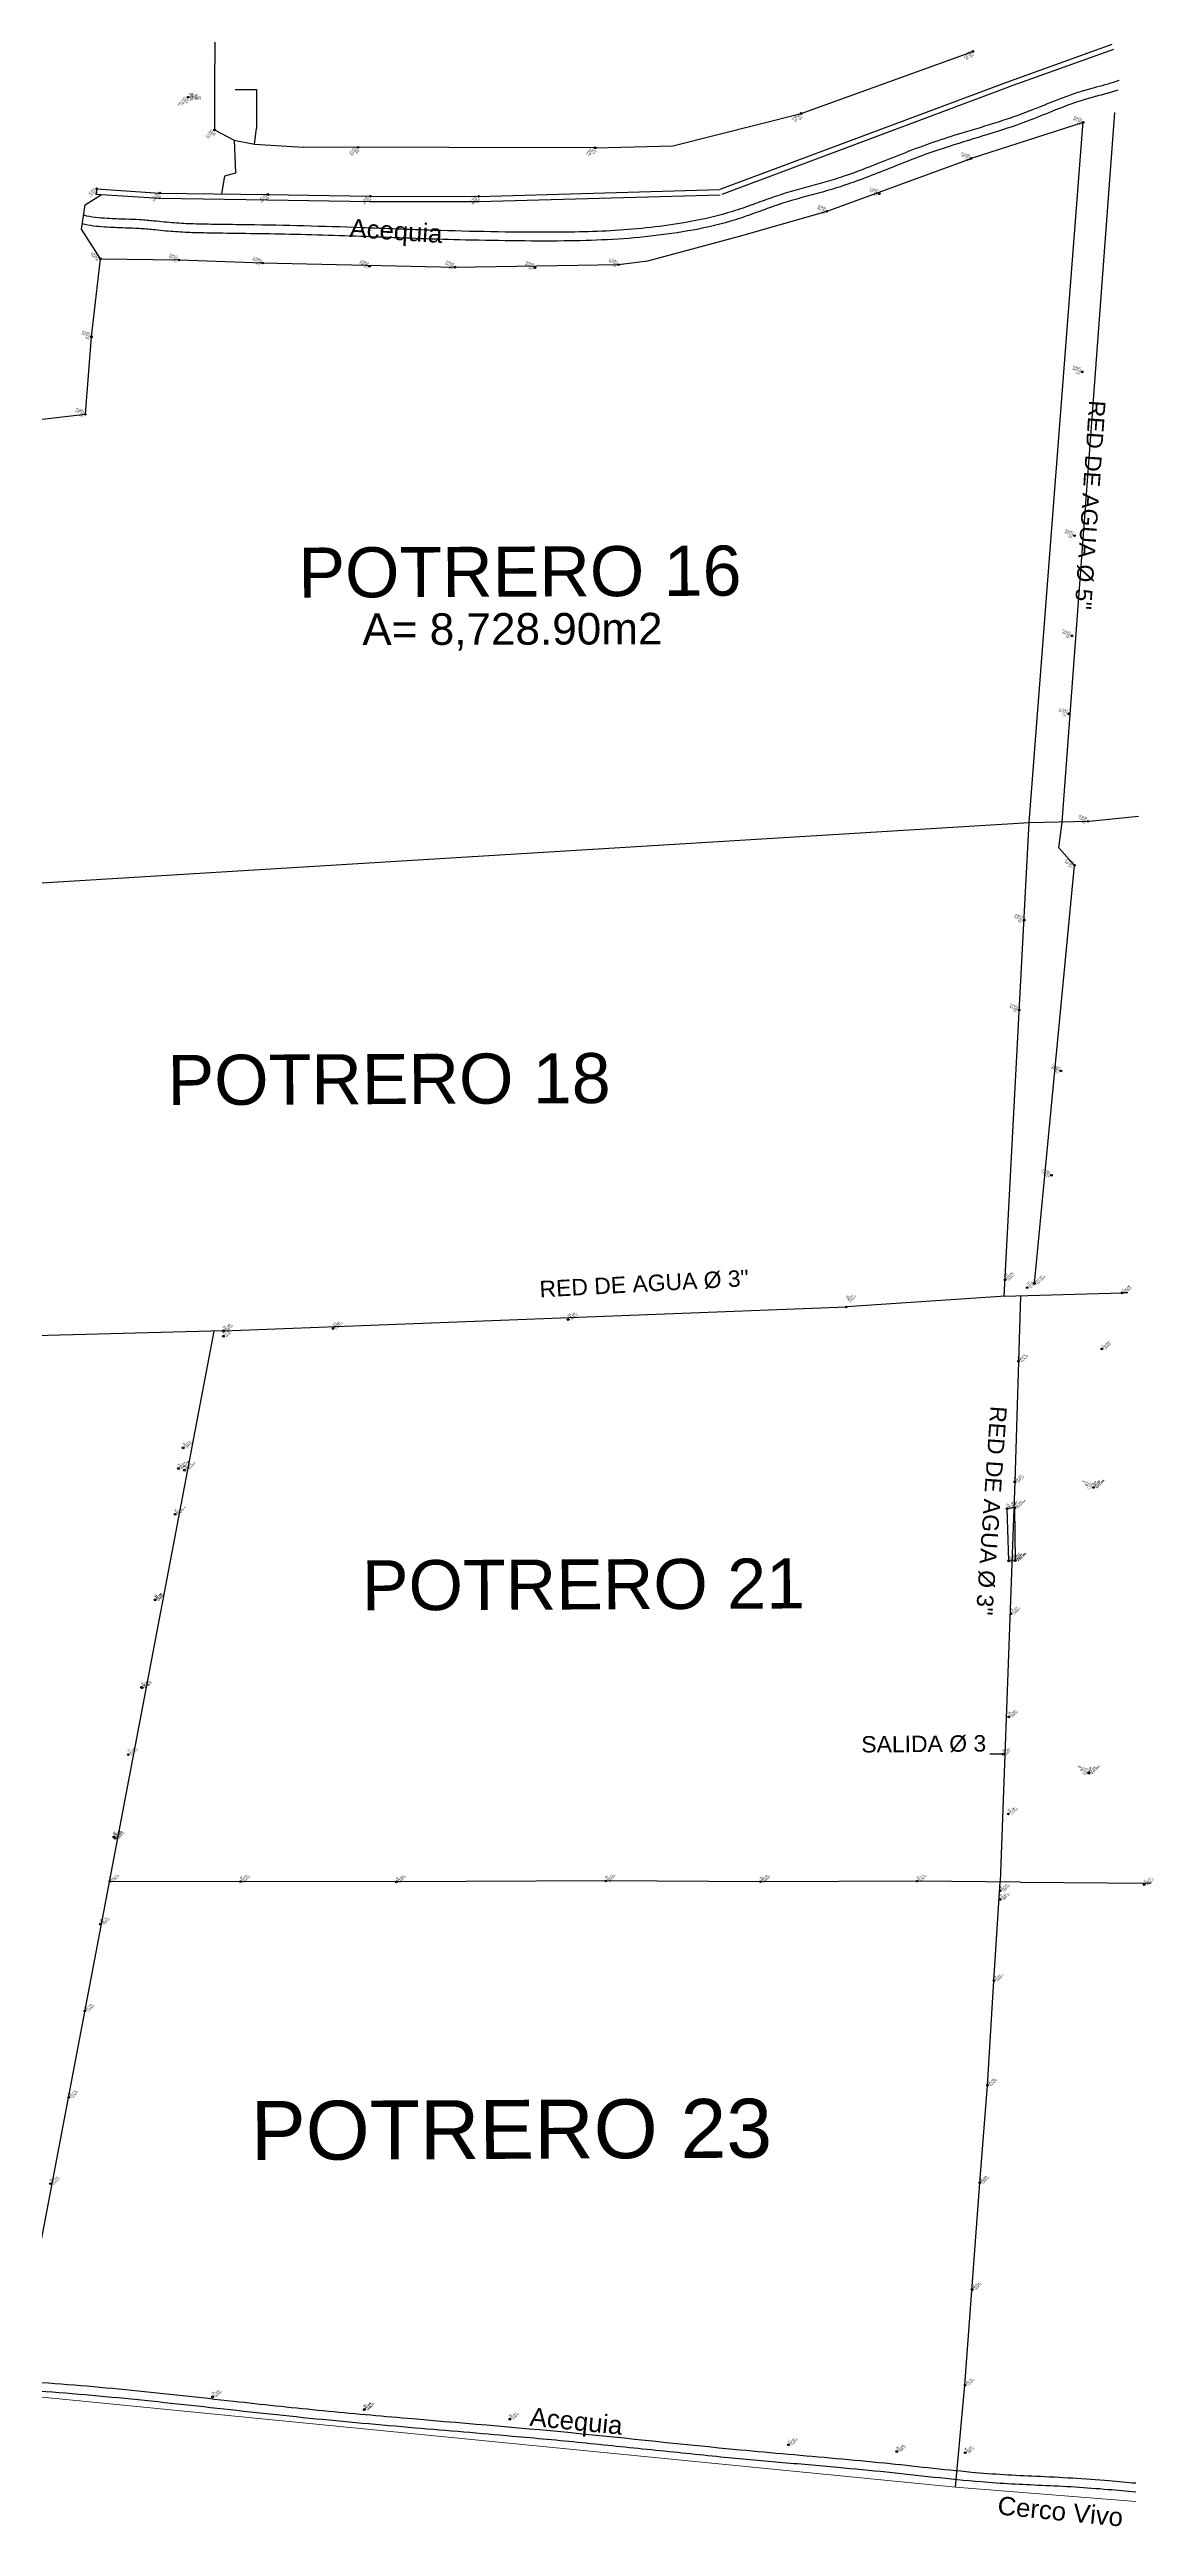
# Model space of a CAD drawing. Header units: metres. Extents: x -4524 to 2222, y -1534 to 2985.
# Drawn here: x -278.1 to -152, y 36.7 to 319.5 of the extents above; entities that cross this region are included whole.
import ezdxf
from ezdxf.enums import TextEntityAlignment as Align

# ---------------------------------------------------------------- set-up
doc = ezdxf.new("R2010")
doc.units = ezdxf.units.M
doc.header["$LTSCALE"] = 25.4
doc.header["$MEASUREMENT"] = 0
doc.layers.add('51', color=7, linetype='Continuous')
doc.layers.add('CANAL', color=140, linetype='Continuous')
doc.styles.add('ARIAL', font='')
doc.styles.add('CUADROS', font='')
doc.styles.get('ARIAL').set_extended_font_data('Arial')
doc.styles.get('CUADROS').set_extended_font_data('Arial')

msp = doc.modelspace()

# ---------------------------------------------------------------- linework, layer by layer
at = {"color": 7, "lineweight": 30}
for p, q in [((-259.03, 415.77), (-259.21, 310.29)), ((-192.23, 312.17), (-172.64, 319.25)), ((-256.85, 314.93), (-254.41, 314.93)), ((-254.41, 314.93), (-254.42, 310.45)), ((-206.89, 308.48), (-192.23, 312.17)), ((-160.04, 311.15), (-172.85, 307.04)), ((-166.21, 231.23), (-160.04, 311.25)), ((-259.21, 310.29), (-256.98, 309.13)), ((-256.98, 309.13), (-254.65, 308.68)), ((-256.98, 309.13), (-256.83, 305.36)), ((-254.65, 308.68), (-254.41, 310.45)), ((-254.65, 308.68), (-249.09, 308.32)), ((-215.75, 308.25), (-249.09, 308.32)), ((-215.75, 308.25), (-206.89, 308.48)), ((-189.29, 301.01), (-172.85, 307.04)), ((-273.99, 301.73), (-272.1, 302.93)), ((-258.08, 305.03), (-258.42, 303)), ((-256.83, 305.36), (-258.08, 305.03)), ((-274.42, 298.96), (-273.99, 301.73)), ((-199.29, 298.18), (-189.29, 301.01)), ((-272.23, 295.6), (-274.42, 298.96)), ((-209.75, 295.36), (-199.29, 298.18)), ((-273.27, 286.68), (-272.23, 295.6)), ((-272.23, 295.6), (-263.27, 295.45)), ((-263.27, 295.45), (-253.74, 295.11)), ((-253.74, 295.11), (-231.76, 294.63)), ((-231.76, 294.63), (-213.09, 294.92)), ((-213.09, 294.92), (-209.75, 295.36)), ((-273.96, 277.84), (-273.27, 286.68)), ((-279.55, 277.22), (-273.96, 277.84)), ((-302.18, 222.92), (-166.21, 231.23)), ((-169.05, 177.16), (-166.21, 231.23)), ((-166.21, 231.23), (-159.48, 231.37)), ((-162.83, 228.33), (-162.45, 231.29)), ((-165.61, 178.61), (-161.02, 226.34)), ((-161.02, 226.34), (-162.83, 228.33)), ((-258.19, 173.2), (-187.08, 175.93)), ((-168.9, 177.18), (-187.08, 175.93)), ((-258.19, 173.2), (-318.85, 171.57)), ((-282.01, 53.41), (-259.24, 173.17)), ((-238.45, 110.3), (-271.18, 110.36)), ((-214.54, 110.4), (-238.45, 110.3)), ((-196.88, 110.32), (-214.54, 110.4)), ((-179.02, 110.39), (-196.88, 110.32))]:
    msp.add_line(p, q, dxfattribs=at)
at = {"color": 30, "true_color": 0xf26722}
for p, q in [((-156.79, 320.04), (-168.8, 315.73)), ((-156.59, 319.47), (-168.6, 315.17)), ((-168.8, 315.73), (-201.51, 303.49)), ((-168.59, 315.17), (-201.3, 302.92)), ((-272.67, 303.57), (-272.71, 302.97)), ((-272.71, 302.97), (-265.49, 302.49)), ((-272.67, 303.57), (-265.45, 303.09)), ((-265.45, 303.09), (-253.13, 302.93)), ((-253.13, 302.93), (-241.43, 302.73)), ((-241.43, 302.73), (-229.06, 302.71)), ((-229.06, 302.71), (-201.51, 303.49)), ((-229.05, 302.11), (-201.49, 302.89)), ((-265.45, 302.49), (-253.14, 302.33)), ((-253.14, 302.33), (-241.44, 302.13)), ((-241.43, 302.13), (-229.07, 302.11))]:
    msp.add_line(p, q, dxfattribs=at)
at = {"linetype": 'Continuous'}
for p, q in [((-172.64, 319.25), (-172.64, 319.25)), ((-172.64, 319.25), (-172.64, 319.25)), ((-262.23, 314.03), (-262.23, 314.03)), ((-262.23, 314.03), (-262.23, 314.03)), ((-262.23, 314.03), (-262.23, 314.03)), ((-262.23, 314.03), (-262.23, 314.03)), ((-262.23, 314.03), (-262.23, 314.03)), ((-262.23, 314.03), (-262.23, 314.03)), ((-192.23, 312.17), (-192.23, 312.17)), ((-192.23, 312.17), (-192.23, 312.17)), ((-160.04, 311.15), (-160.04, 311.15)), ((-160.04, 311.15), (-160.04, 311.15)), ((-259.21, 310.29), (-259.21, 310.29)), ((-259.21, 310.29), (-259.21, 310.29)), ((-242.82, 308.31), (-242.82, 308.31)), ((-242.82, 308.31), (-242.82, 308.31)), ((-215.75, 308.25), (-215.75, 308.25)), ((-215.75, 308.25), (-215.75, 308.25)), ((-172.85, 307.04), (-172.85, 307.04)), ((-172.85, 307.04), (-172.85, 307.04)), ((-272.67, 303.57), (-272.67, 303.57)), ((-272.67, 303.57), (-272.67, 303.57)), ((-265.45, 303.09), (-265.45, 303.09)), ((-265.45, 303.09), (-265.45, 303.09)), ((-253.13, 302.93), (-253.13, 302.93)), ((-253.13, 302.93), (-253.13, 302.93)), ((-241.43, 302.73), (-241.43, 302.73)), ((-241.43, 302.73), (-241.43, 302.73)), ((-229.06, 302.71), (-229.06, 302.71)), ((-229.06, 302.71), (-229.06, 302.71)), ((-183.33, 303.01), (-183.33, 303.01)), ((-183.33, 303.01), (-183.33, 303.01)), ((-189.29, 301.01), (-189.29, 301.01)), ((-189.29, 301.01), (-189.29, 301.01)), ((-272.23, 295.6), (-272.23, 295.6)), ((-272.23, 295.6), (-272.23, 295.6)), ((-263.27, 295.45), (-263.27, 295.45)), ((-263.27, 295.45), (-263.27, 295.45)), ((-253.74, 295.11), (-253.74, 295.11)), ((-253.74, 295.11), (-253.74, 295.11)), ((-241.51, 294.73), (-241.51, 294.73)), ((-241.51, 294.73), (-241.51, 294.73)), ((-231.76, 294.63), (-231.76, 294.63)), ((-231.76, 294.63), (-231.76, 294.63)), ((-222.64, 294.56), (-222.64, 294.56)), ((-222.64, 294.56), (-222.64, 294.56)), ((-213.09, 294.92), (-213.09, 294.92)), ((-213.09, 294.92), (-213.09, 294.92)), ((-273.27, 286.68), (-273.27, 286.68)), ((-273.27, 286.68), (-273.27, 286.68)), ((-160.17, 282.68), (-160.17, 282.68)), ((-160.17, 282.68), (-160.17, 282.68)), ((-273.96, 277.84), (-273.96, 277.84)), ((-273.96, 277.84), (-273.96, 277.84)), ((-161.04, 263.98), (-161.04, 263.98)), ((-161.04, 263.98), (-161.04, 263.98)), ((-161.32, 252.54), (-161.32, 252.54)), ((-161.32, 252.54), (-161.32, 252.54)), ((-161.7, 243.64), (-161.7, 243.64)), ((-161.7, 243.64), (-161.7, 243.64)), ((-159.48, 231.37), (-159.48, 231.37)), ((-159.48, 231.37), (-159.48, 231.37)), ((-161.02, 226.34), (-161.02, 226.34)), ((-161.02, 226.34), (-161.02, 226.34)), ((-166.79, 220.09), (-166.79, 220.09)), ((-166.79, 220.09), (-166.79, 220.09)), ((-167.35, 209.84), (-167.35, 209.84)), ((-167.35, 209.84), (-167.35, 209.84)), ((-162.59, 202.88), (-162.59, 202.88)), ((-162.59, 202.88), (-162.59, 202.88)), ((-163.66, 190.97), (-163.66, 190.97)), ((-163.66, 190.97), (-163.66, 190.97)), ((-168.95, 179.04), (-168.95, 179.04)), ((-168.95, 179.04), (-168.95, 179.04)), ((-165.61, 178.61), (-165.61, 178.61)), ((-165.61, 178.61), (-165.61, 178.61)), ((-187.08, 175.93), (-187.08, 175.93)), ((-187.08, 175.93), (-187.08, 175.93)), ((-166.43, 178.13), (-166.43, 178.13)), ((-166.43, 178.13), (-166.43, 178.13)), ((-155.59, 177.54), (-155.59, 177.54)), ((-155.59, 177.54), (-155.59, 177.54)), ((-258.2, 172.59), (-258.2, 172.59)), ((-258.2, 172.59), (-258.2, 172.59)), ((-258.19, 173.2), (-258.19, 173.2)), ((-258.19, 173.2), (-258.19, 173.2)), ((-245.69, 173.47), (-245.69, 173.47)), ((-245.69, 173.47), (-245.69, 173.47)), ((-245.69, 173.47), (-245.69, 173.47)), ((-245.69, 173.47), (-245.69, 173.47)), ((-218.84, 174.49), (-218.84, 174.49)), ((-218.84, 174.49), (-218.84, 174.49)), ((-167.42, 169.73), (-167.42, 169.73)), ((-167.42, 169.73), (-167.42, 169.73)), ((-157.92, 171.14), (-157.92, 171.14)), ((-157.92, 171.14), (-157.92, 171.14)), ((-262.79, 159.85), (-262.79, 159.85)), ((-262.79, 159.85), (-262.79, 159.85)), ((-263.33, 157.49), (-263.33, 157.49)), ((-263.33, 157.49), (-263.33, 157.49)), ((-262.64, 157.3), (-262.64, 157.3)), ((-262.64, 157.3), (-262.64, 157.3)), ((-167.86, 155.96), (-167.86, 155.96)), ((-167.86, 155.96), (-167.86, 155.96)), ((-168.72, 152.91), (-168.72, 152.91)), ((-168.72, 152.91), (-168.72, 152.91)), ((-167.86, 153.01), (-167.86, 153.01)), ((-167.86, 153.01), (-167.86, 153.01)), ((-158.87, 155.33), (-158.87, 155.33)), ((-158.87, 155.33), (-158.87, 155.33)), ((-158.86, 155.34), (-158.86, 155.34)), ((-158.86, 155.34), (-158.86, 155.34)), ((-158.86, 155.34), (-158.86, 155.34)), ((-158.86, 155.34), (-158.86, 155.34)), ((-263.71, 152.27), (-263.71, 152.27)), ((-263.71, 152.27), (-263.71, 152.27)), ((-168.53, 146.95), (-168.53, 146.95)), ((-168.53, 146.95), (-168.53, 146.95)), ((-167.79, 147), (-167.79, 147)), ((-167.79, 147), (-167.79, 147)), ((-167.79, 146.97), (-167.79, 146.97)), ((-167.79, 146.97), (-167.79, 146.97)), ((-266.01, 142.48), (-266.01, 142.48)), ((-266.01, 142.48), (-266.01, 142.48)), ((-265.99, 142.5), (-265.99, 142.5)), ((-265.99, 142.5), (-265.99, 142.5)), ((-168.29, 140.91), (-168.29, 140.91)), ((-168.29, 140.91), (-168.29, 140.91)), ((-267.56, 132.5), (-267.56, 132.5)), ((-267.56, 132.5), (-267.56, 132.5)), ((-267.46, 132.46), (-267.46, 132.46)), ((-267.46, 132.46), (-267.46, 132.46)), ((-168.53, 129.14), (-168.53, 129.14)), ((-168.53, 129.14), (-168.53, 129.14)), ((-269.05, 124.83), (-269.05, 124.83)), ((-269.05, 124.83), (-269.05, 124.83)), ((-169.17, 124.88), (-169.17, 124.88)), ((-169.17, 124.88), (-169.17, 124.88)), ((-159.41, 122.71), (-159.41, 122.71)), ((-159.41, 122.71), (-159.41, 122.71)), ((-159.41, 122.7), (-159.41, 122.7)), ((-159.41, 122.7), (-159.41, 122.7)), ((-159.4, 122.79), (-159.4, 122.79)), ((-159.4, 122.79), (-159.4, 122.79)), ((-168.59, 118.06), (-168.59, 118.06)), ((-168.59, 118.06), (-168.59, 118.06)), ((-270.71, 115.43), (-270.71, 115.43)), ((-270.71, 115.43), (-270.71, 115.43)), ((-270.57, 115.28), (-270.57, 115.28)), ((-270.57, 115.28), (-270.57, 115.28)), ((-271.18, 110.36), (-271.18, 110.36)), ((-271.18, 110.36), (-271.18, 110.36)), ((-256.25, 110.33), (-256.25, 110.33)), ((-256.25, 110.33), (-256.25, 110.33)), ((-238.45, 110.3), (-238.45, 110.3)), ((-238.45, 110.3), (-238.45, 110.3)), ((-214.54, 110.4), (-214.54, 110.4)), ((-214.54, 110.4), (-214.54, 110.4)), ((-196.88, 110.32), (-196.88, 110.32)), ((-196.88, 110.32), (-196.88, 110.32)), ((-196.88, 110.32), (-196.88, 110.32)), ((-196.88, 110.32), (-196.88, 110.32)), ((-179.02, 110.39), (-179.02, 110.39)), ((-179.02, 110.39), (-179.02, 110.39)), ((-169.53, 108.3), (-169.53, 108.3)), ((-169.53, 108.3), (-169.53, 108.3)), ((-169.5, 109.29), (-169.5, 109.29)), ((-169.5, 109.29), (-169.5, 109.29)), ((-153.08, 110), (-153.08, 110)), ((-153.08, 110), (-153.08, 110)), ((-272.23, 105.47), (-272.23, 105.47)), ((-272.23, 105.47), (-272.23, 105.47)), ((-170.23, 99.02), (-170.23, 99.02)), ((-170.23, 99.02), (-170.23, 99.02)), ((-274.01, 95.56), (-274.01, 95.56)), ((-274.01, 95.56), (-274.01, 95.56)), ((-275.85, 85.7), (-275.85, 85.7)), ((-275.85, 85.7), (-275.85, 85.7)), ((-170.96, 87.07), (-170.96, 87.07)), ((-170.96, 87.07), (-170.96, 87.07)), ((-277.94, 75.85), (-277.94, 75.85)), ((-277.94, 75.85), (-277.94, 75.85)), ((-171.84, 75.95), (-171.84, 75.95)), ((-171.84, 75.95), (-171.84, 75.95)), ((-171.84, 75.95), (-171.84, 75.95)), ((-171.84, 75.95), (-171.84, 75.95)), ((-172.73, 63.77), (-172.73, 63.77)), ((-172.73, 63.77), (-172.73, 63.77)), ((-259.44, 51.51), (-259.44, 51.51)), ((-259.44, 51.51), (-259.44, 51.51)), ((-173.54, 52.84), (-173.54, 52.84)), ((-173.54, 52.84), (-173.54, 52.84)), ((-242.12, 50.05), (-242.12, 50.05)), ((-242.12, 50.05), (-242.12, 50.05)), ((-242.1, 50.08), (-242.1, 50.08)), ((-242.1, 50.08), (-242.1, 50.08)), ((-225.51, 48.96), (-225.51, 48.96)), ((-225.51, 48.96), (-225.51, 48.96)), ((-193.69, 46.04), (-193.69, 46.04)), ((-193.69, 46.04), (-193.69, 46.04)), ((-181.32, 45.27), (-181.32, 45.27)), ((-181.32, 45.27), (-181.32, 45.27)), ((-173.52, 45.13), (-173.52, 45.13)), ((-173.52, 45.13), (-173.52, 45.13))]:
    msp.add_line(p, q, dxfattribs=at)
at = {"color": 3}
for p, q in [((-159.38, 231.38), (-153.74, 231.95)), ((-169.05, 177.15), (-155.59, 177.54)), ((-167.22, 177.2), (-167.86, 155.96)), ((-167.86, 155.96), (-169.51, 110.3)), ((-167.2, 110.27), (-179.02, 110.39)), ((-170.23, 99.02), (-169.51, 110.3)), ((-170.96, 87.07), (-170.23, 99.02)), ((-171.84, 75.95), (-170.96, 87.07)), ((-173.54, 52.84), (-171.84, 75.95)), ((-174.63, 41.2), (-173.54, 52.84))]:
    msp.add_line(p, q, dxfattribs=at)
at = {"color": 4}
for p, q in [((-167.86, 153.01), (-168.72, 152.91)), ((-167.86, 153.01), (-168.72, 152.91)), ((-168.53, 146.95), (-168.72, 152.91)), ((-168.53, 146.95), (-168.72, 152.91)), ((-167.79, 146.97), (-167.86, 153.01)), ((-167.79, 146.97), (-167.86, 153.01)), ((-168.53, 146.95), (-167.79, 146.97)), ((-168.53, 146.95), (-167.79, 146.97)), ((-169.17, 124.88), (-170.69, 124.89))]:
    msp.add_line(p, q, dxfattribs=at)
at = {"color": 5, "lineweight": 20}
for q in [(-309.69, 54.52), (-154.05, 39.58)]:
    msp.add_line((-174.63, 41.2), q, dxfattribs=at)
at = {"linetype": 'Continuous'}
for centre in [(-172.64, 319.25), (-262.23, 314.03), (-262.23, 314.03), (-262.23, 314.03), (-192.23, 312.17), (-160.04, 311.15), (-259.21, 310.29), (-242.82, 308.31), (-215.75, 308.25), (-172.85, 307.04), (-272.67, 303.57), (-265.45, 303.09), (-253.13, 302.93), (-241.43, 302.73), (-229.06, 302.71), (-183.33, 303.01), (-189.29, 301.01), (-272.23, 295.6), (-263.27, 295.45), (-253.74, 295.11), (-241.51, 294.73), (-231.76, 294.63), (-222.64, 294.56), (-213.09, 294.92), (-273.27, 286.68), (-160.17, 282.68), (-273.96, 277.84), (-161.04, 263.98), (-161.32, 252.54), (-161.7, 243.64), (-159.48, 231.37), (-161.02, 226.34), (-166.79, 220.09), (-167.35, 209.84), (-162.59, 202.88), (-163.66, 190.97), (-168.95, 179.04), (-166.43, 178.13), (-165.61, 178.61), (-187.08, 175.93), (-155.59, 177.54), (-258.2, 172.59), (-258.19, 173.2), (-245.69, 173.47), (-245.69, 173.47), (-218.84, 174.49), (-167.42, 169.73), (-157.92, 171.14), (-262.79, 159.85), (-263.33, 157.49), (-262.64, 157.3), (-167.86, 155.96), (-168.72, 152.91), (-167.86, 153.01), (-158.87, 155.33), (-158.86, 155.34), (-158.86, 155.34), (-263.71, 152.27), (-168.53, 146.95), (-167.79, 147), (-167.79, 146.97), (-266.01, 142.48), (-265.99, 142.5), (-168.29, 140.91), (-267.56, 132.5), (-267.46, 132.46), (-168.53, 129.14), (-269.05, 124.83), (-169.17, 124.88), (-159.41, 122.71), (-159.41, 122.7), (-159.4, 122.79), (-168.59, 118.06), (-270.71, 115.43), (-270.57, 115.28), (-271.18, 110.36), (-256.25, 110.33), (-238.45, 110.3), (-214.54, 110.4), (-196.88, 110.32), (-196.88, 110.32), (-179.02, 110.39), (-169.53, 108.3), (-169.5, 109.29), (-153.08, 110), (-272.23, 105.47), (-170.23, 99.02), (-274.01, 95.56), (-275.85, 85.7), (-170.96, 87.07), (-277.94, 75.85), (-171.84, 75.95), (-171.84, 75.95), (-172.73, 63.77), (-259.44, 51.51), (-173.54, 52.84), (-242.12, 50.05), (-242.1, 50.08), (-225.51, 48.96), (-193.69, 46.04), (-181.32, 45.27), (-173.52, 45.13)]:
    msp.add_circle(centre, 0.1, dxfattribs=at)
at = {"layer": '51', "color": 7}
msp.add_line((-162.45, 231.29), (-156.42, 312.29), dxfattribs=at)
at = {"layer": 'CANAL', "color": 251, "ltscale": 0.4}
for p, q in [((-154.93, 177.56), (-155.59, 177.54)), ((-167.2, 110.27), (-152.29, 110.15))]:
    msp.add_line(p, q, dxfattribs=at)
at = {"layer": 'CANAL', "color": 140, "ltscale": 0.4}
for points, knots in [([(-156.08, 314.84), (-156.25, 314.78), (-156.42, 314.73), (-157.22, 314.49), (-157.85, 314.32), (-159.05, 314), (-159.61, 313.84), (-161.32, 313.31), (-162.47, 312.86), (-164.57, 312.02), (-165.53, 311.62), (-169.43, 310.16), (-172.43, 309.36), (-176.28, 308.12), (-177.2, 307.81), (-179.02, 307.14), (-179.93, 306.79), (-182.65, 305.71), (-184.47, 304.97), (-187.09, 304.04), (-187.86, 303.78), (-190.21, 303.07), (-191.8, 302.69), (-194.01, 302.04), (-194.69, 301.82), (-196.03, 301.34), (-196.7, 301.1), (-198.15, 300.57), (-198.93, 300.29), (-201.31, 299.55), (-202.93, 299.17), (-206.18, 298.57), (-207.81, 298.34), (-211.09, 297.97), (-212.73, 297.84), (-216.02, 297.68), (-217.66, 297.64), (-221.3, 297.6), (-223.29, 297.61), (-227.28, 297.66), (-229.27, 297.7), (-234.59, 297.83), (-237.92, 297.97), (-244.58, 298.21), (-247.91, 298.32), (-252.7, 298.42), (-254.16, 298.44), (-256.78, 298.48), (-257.94, 298.49), (-259.98, 298.52), (-260.85, 298.54), (-262.46, 298.59), (-263.2, 298.63), (-264.7, 298.74), (-265.47, 298.83), (-266.76, 298.96), (-267.28, 299), (-268.33, 299.07), (-268.85, 299.08), (-270.18, 299.13), (-270.97, 299.15), (-272.62, 299.26), (-273.48, 299.35), (-274.33, 299.58)], [311.106471, 311.106471, 311.106471, 311.106471, 311.624461, 311.624461, 313.569926, 313.569926, 315.335417, 315.335417, 319.058699, 319.058699, 322.152672, 322.152672, 331.426061, 331.426061, 334.354386, 334.354386, 337.282711, 337.282711, 343.139361, 343.139361, 345.56995, 345.56995, 350.431129, 350.431129, 352.586775, 352.586775, 354.742421, 354.742421, 357.197545, 357.197545, 362.107791, 362.107791, 367.018038, 367.018038, 371.928285, 371.928285, 376.838532, 376.838532, 382.805859, 382.805859, 388.773186, 388.773186, 398.767107, 398.767107, 408.761028, 408.761028, 413.159814, 413.159814, 416.635835, 416.635835, 419.255146, 419.255146, 421.433772, 421.433772, 423.730003, 423.730003, 425.331933, 425.331933, 426.933862, 426.933862, 429.310098, 429.310098, 431.787292, 431.787292, 431.787292, 431.787292]), ([(-155.94, 315.94), (-156.16, 315.87), (-156.38, 315.79), (-157.45, 315.46), (-158.33, 315.23), (-159.78, 314.83), (-160.34, 314.67), (-161.45, 314.3), (-162, 314.1), (-163.62, 313.49), (-164.69, 313.04), (-166.42, 312.36), (-167.08, 312.11), (-168.42, 311.63), (-169.09, 311.41), (-171.13, 310.75), (-172.51, 310.35), (-174.97, 309.6), (-176.06, 309.26), (-179.29, 308.14), (-181.39, 307.28), (-184.69, 305.98), (-185.89, 305.51), (-187.82, 304.85), (-188.54, 304.62), (-189.99, 304.19), (-190.72, 303.99), (-192.19, 303.6), (-192.92, 303.4), (-194.34, 302.98), (-195.02, 302.76), (-196.37, 302.29), (-197.04, 302.04), (-198.49, 301.51), (-199.27, 301.24), (-201.62, 300.5), (-203.23, 300.13), (-206.2, 299.59), (-207.55, 299.39), (-210.26, 299.06), (-211.62, 298.94), (-215.69, 298.66), (-218.41, 298.61), (-223.31, 298.61), (-225.49, 298.63), (-229.84, 298.71), (-232.02, 298.76), (-236.96, 298.92), (-239.72, 299.04), (-244.66, 299.21), (-246.83, 299.28), (-251.14, 299.39), (-253.29, 299.43), (-256.58, 299.48), (-257.73, 299.49), (-259.8, 299.52), (-260.72, 299.53), (-262.36, 299.59), (-263.09, 299.62), (-264.58, 299.74), (-265.35, 299.82), (-266.66, 299.95), (-267.2, 300), (-268.28, 300.07), (-268.82, 300.08), (-270.06, 300.12), (-270.76, 300.14), (-272.37, 300.24), (-273.28, 300.32), (-274.12, 300.55), (-274.14, 300.56), (-274.16, 300.57), (-274.17, 300.57)], [310.61257, 310.61257, 310.61257, 310.61257, 311.327418, 311.327418, 314.062601, 314.062601, 315.785842, 315.785842, 317.509082, 317.509082, 320.955564, 320.955564, 323.10951, 323.10951, 325.263457, 325.263457, 329.57135, 329.57135, 332.959692, 332.959692, 339.736378, 339.736378, 343.62521, 343.62521, 345.916565, 345.916565, 348.20792, 348.20792, 350.464668, 350.464668, 352.592916, 352.592916, 354.721164, 354.721164, 357.225626, 357.225626, 362.234552, 362.234552, 366.356415, 366.356415, 370.478278, 370.478278, 378.66225, 378.66225, 385.200365, 385.200365, 391.73848, 391.73848, 400.046643, 400.046643, 406.543978, 406.543978, 412.984571, 412.984571, 416.427187, 416.427187, 419.18912, 419.18912, 421.39885, 421.39885, 423.731828, 423.731828, 425.329347, 425.329347, 426.926866, 426.926866, 429.05066, 429.05066, 431.841834, 431.841834, 431.841834, 431.903975, 431.903975, 431.903975, 431.903975]), ([(-541.14, 305.13), (-541.12, 303.97), (-541.1, 302.82), (-541.12, 300.52), (-541.17, 299.35), (-541.21, 297.37), (-541.22, 296.56), (-541.17, 295.24), (-541.13, 294.73), (-541.03, 293.72), (-540.96, 293.21), (-540.82, 292.06), (-540.74, 291.42), (-540.53, 288.99), (-540.59, 287.18), (-540.93, 283.56), (-541.23, 281.74), (-541.8, 278.57), (-542.07, 277.22), (-542.58, 274.53), (-542.83, 273.18), (-543.39, 270.01), (-543.7, 268.17), (-544.25, 264.29), (-544.5, 262.24), (-544.86, 258.62), (-544.99, 257.04), (-545.23, 253.88), (-545.33, 252.31), (-545.58, 249.2), (-545.72, 247.66), (-546.07, 244.59), (-546.27, 243.07), (-546.7, 240.03), (-546.92, 238.51), (-547.2, 236.39), (-547.27, 235.8), (-547.38, 234.79), (-547.42, 234.38), (-547.49, 233.64), (-547.52, 233.32), (-547.57, 232.66), (-547.58, 232.33), (-547.55, 231.64), (-547.51, 231.29), (-547.33, 230.68), (-547.23, 230.42), (-546.97, 229.95), (-546.82, 229.72), (-546.49, 229.3), (-546.31, 229.11), (-545.76, 228.57), (-545.35, 228.27), (-544.04, 227.47), (-543.08, 227.09), (-541.17, 226.36), (-540.22, 226.01), (-539.03, 225.36), (-538.69, 225.13), (-538.14, 224.67), (-537.92, 224.45), (-537.52, 223.94), (-537.33, 223.65), (-536.77, 222.72), (-536.41, 222.01), (-535.76, 221.01), (-535.52, 220.69), (-535, 220.12), (-534.71, 219.86), (-533.97, 219.25), (-533.5, 218.92), (-532.03, 217.93), (-531.05, 217.27), (-529.75, 216.19), (-529.35, 215.81), (-528.63, 215.01), (-528.29, 214.57), (-527.63, 213.66), (-527.31, 213.18), (-526.69, 212.26), (-526.39, 211.82), (-525.75, 210.96), (-525.42, 210.54), (-524.39, 209.31), (-523.67, 208.54), (-522.16, 207.05), (-521.38, 206.33), (-518.97, 204.25), (-517.3, 202.93), (-514.63, 200.77), (-513.61, 199.92), (-511.63, 198.19), (-510.65, 197.3), (-507.76, 194.61), (-505.89, 192.75), (-502.58, 189.45), (-501.13, 188), (-498.26, 185.18), (-496.82, 183.81), (-493.92, 181.11), (-492.46, 179.78), (-488.04, 175.79), (-485.07, 173.17), (-480.58, 169.09), (-479.02, 167.65), (-475.92, 164.76), (-474.38, 163.3), (-469.74, 158.95), (-466.62, 156.05), (-461.45, 151.51), (-459.45, 149.83), (-455.54, 146.41), (-453.65, 144.66), (-451.26, 142.09), (-450.64, 141.38), (-448.93, 139.28), (-447.89, 137.83), (-446.26, 135.64), (-445.7, 134.89), (-444.52, 133.44), (-443.91, 132.74), (-442.03, 130.66), (-440.71, 129.34), (-437.96, 126.71), (-436.53, 125.41), (-433.66, 122.81), (-432.22, 121.52), (-429.14, 118.74), (-427.5, 117.24), (-424.74, 114.65), (-423.61, 113.57), (-421.38, 111.38), (-420.27, 110.27), (-417.7, 107.7), (-416.23, 106.24), (-411.77, 101.91), (-408.7, 99.12), (-402.53, 93.61), (-399.43, 90.87), (-395.06, 86.9), (-393.77, 85.71), (-391.21, 83.29), (-389.95, 82.06), (-387.83, 79.87), (-386.94, 78.93), (-385.3, 77.08), (-384.54, 76.18), (-383.04, 74.35), (-382.3, 73.42), (-380.48, 71.18), (-379.38, 69.87), (-377.71, 68.12), (-377.22, 67.63), (-376.19, 66.67), (-375.65, 66.21), (-374.51, 65.36), (-373.9, 64.97), (-372.61, 64.31), (-371.95, 64.05), (-369.89, 63.41), (-368.46, 63.18), (-366.36, 62.91), (-365.69, 62.82), (-364.35, 62.65), (-363.68, 62.57), (-361.69, 62.3), (-360.37, 62.11), (-357.16, 61.64), (-355.27, 61.36), (-351.47, 60.79), (-349.57, 60.5), (-344.67, 59.8), (-341.67, 59.38), (-332.03, 58.19), (-325.38, 57.58), (-316.22, 56.61), (-313.68, 56.34), (-308.19, 55.68), (-305.25, 55.28), (-299.36, 54.46), (-296.41, 54.04), (-291.5, 53.4), (-289.54, 53.15), (-286.06, 52.77), (-284.54, 52.62), (-281.51, 52.36), (-280, 52.25), (-276.47, 51.98), (-274.47, 51.81), (-270.45, 51.45), (-268.45, 51.25), (-264.43, 50.83), (-262.43, 50.61), (-256.41, 49.95), (-252.4, 49.5), (-244.36, 48.69), (-240.33, 48.34), (-232.61, 47.67), (-228.9, 47.37), (-222.56, 46.8), (-219.91, 46.56), (-214.63, 46.04), (-211.99, 45.76), (-206.7, 45.21), (-204.05, 44.94), (-199.18, 44.46), (-196.96, 44.26), (-192.51, 43.87), (-190.29, 43.68), (-186.2, 43.3), (-184.34, 43.13), (-178.9, 42.57), (-175.31, 42.13), (-170.55, 41.74), (-169.39, 41.66), (-167.08, 41.53), (-165.93, 41.48), (-163.51, 41.37), (-162.24, 41.31), (-159.71, 41.15), (-158.45, 41.06), (-156.14, 40.86), (-155.1, 40.77), (-154.05, 40.67)], [0, 0, 0, 0, 3.463182, 3.463182, 6.964666, 6.964666, 9.359518, 9.359518, 10.86534, 10.86534, 12.371161, 12.371161, 14.337834, 14.337834, 19.854234, 19.854234, 25.370635, 25.370635, 29.465052, 29.465052, 33.55947, 33.55947, 39.145563, 39.145563, 45.292101, 45.292101, 50.032817, 50.032817, 54.773532, 54.773532, 59.414582, 59.414582, 64.055632, 64.055632, 68.696682, 68.696682, 70.461266, 70.461266, 71.68424, 71.68424, 72.624036, 72.624036, 73.563833, 73.563833, 74.50363, 74.50363, 75.220513, 75.220513, 75.937396, 75.937396, 76.65428, 76.65428, 78.088046, 78.088046, 81.018519, 81.018519, 83.948991, 83.948991, 85.291216, 85.291216, 86.37776, 86.37776, 87.464303, 87.464303, 89.758758, 89.758758, 90.847825, 90.847825, 91.936893, 91.936893, 93.593061, 93.593061, 97.141547, 97.141547, 98.863711, 98.863711, 100.585875, 100.585875, 102.308038, 102.308038, 103.881685, 103.881685, 105.455331, 105.455331, 108.602624, 108.602624, 111.749916, 111.749916, 118.044502, 118.044502, 122.006206, 122.006206, 125.967911, 125.967911, 133.89132, 133.89132, 140.028131, 140.028131, 145.965968, 145.965968, 151.903805, 151.903805, 163.77948, 163.77948, 170.15019, 170.15019, 176.520899, 176.520899, 189.262318, 189.262318, 197.042326, 197.042326, 204.822334, 204.822334, 207.700303, 207.700303, 213.073735, 213.073735, 215.849049, 215.849049, 218.624364, 218.624364, 224.174992, 224.174992, 229.961977, 229.961977, 235.748962, 235.748962, 242.43876, 242.43876, 247.138177, 247.138177, 251.837593, 251.837593, 258.043865, 258.043865, 270.45641, 270.45641, 282.868954, 282.868954, 288.15346, 288.15346, 293.437966, 293.437966, 297.343833, 297.343833, 300.91403, 300.91403, 304.484226, 304.484226, 309.56966, 309.56966, 311.608621, 311.608621, 313.647581, 313.647581, 315.740518, 315.740518, 317.833454, 317.833454, 322.019327, 322.019327, 324.021655, 324.021655, 326.023983, 326.023983, 330.028639, 330.028639, 335.808098, 335.808098, 341.587557, 341.587557, 350.640003, 350.640003, 370.646116, 370.646116, 378.320575, 378.320575, 387.246462, 387.246462, 396.172348, 396.172348, 402.089312, 402.089312, 406.642071, 406.642071, 411.194831, 411.194831, 417.249799, 417.249799, 423.304768, 423.304768, 429.359737, 429.359737, 441.469674, 441.469674, 453.579611, 453.579611, 464.725393, 464.725393, 472.698692, 472.698692, 480.671991, 480.671991, 488.64529, 488.64529, 495.340568, 495.340568, 502.035847, 502.035847, 507.65382, 507.65382, 518.47828, 518.47828, 521.93615, 521.93615, 525.39402, 525.39402, 529.209445, 529.209445, 533.02487, 533.02487, 536.177056, 536.177056, 536.177056, 536.177056]), ([(-540.14, 305.14), (-540.12, 304.08), (-540.11, 303.01), (-540.11, 301.03), (-540.14, 300.12), (-540.19, 298.33), (-540.22, 297.44), (-540.2, 295.98), (-540.18, 295.4), (-540.03, 293.69), (-539.85, 292.53), (-539.67, 290.69), (-539.63, 290.03), (-539.59, 288.72), (-539.59, 288.07), (-539.67, 286.1), (-539.8, 284.8), (-540.19, 281.82), (-540.49, 280.15), (-541.28, 276), (-541.76, 273.53), (-542.62, 268.6), (-543, 266.13), (-543.62, 261.16), (-543.86, 258.66), (-544.25, 253.65), (-544.4, 251.14), (-544.78, 246.95), (-544.97, 245.28), (-545.41, 241.96), (-545.65, 240.32), (-546.11, 237.04), (-546.33, 235.39), (-546.51, 233.34), (-546.55, 232.98), (-546.58, 232.29), (-546.58, 231.96), (-546.5, 231.35), (-546.42, 231.07), (-546.15, 230.52), (-545.97, 230.25), (-545.23, 229.37), (-544.55, 228.9), (-542.98, 228.11), (-542.09, 227.79), (-540.3, 227.1), (-539.38, 226.73), (-538.21, 226.01), (-537.88, 225.77), (-537.34, 225.29), (-537.12, 225.05), (-536.73, 224.56), (-536.56, 224.3), (-536, 223.4), (-535.67, 222.74), (-535.1, 221.83), (-534.9, 221.52), (-534.4, 220.93), (-534.09, 220.64), (-533.4, 220.08), (-533.03, 219.82), (-532.21, 219.26), (-531.76, 218.96), (-530.88, 218.34), (-530.44, 218.03), (-529.57, 217.35), (-529.14, 216.99), (-528.34, 216.2), (-527.97, 215.78), (-527.28, 214.89), (-526.96, 214.44), (-526.28, 213.44), (-525.93, 212.9), (-524.44, 210.8), (-523.13, 209.38), (-520.31, 206.69), (-518.8, 205.42), (-515.93, 203.1), (-514.59, 202.04), (-510.66, 198.74), (-508.19, 196.4), (-503.35, 191.66), (-500.98, 189.25), (-496.16, 184.54), (-493.68, 182.24), (-489.02, 178.01), (-486.83, 176.07), (-482.61, 172.29), (-480.58, 170.45), (-476.55, 166.73), (-474.56, 164.85), (-470.64, 161.16), (-468.71, 159.36), (-465.43, 156.36), (-464.09, 155.16), (-461.38, 152.78), (-460, 151.61), (-457.25, 149.24), (-455.88, 148.05), (-453.63, 145.96), (-452.72, 145.08), (-451.12, 143.43), (-450.42, 142.66), (-448.99, 140.96), (-448.27, 140.03), (-446.87, 138.14), (-446.18, 137.19), (-444.98, 135.61), (-444.47, 134.96), (-443.41, 133.68), (-442.86, 133.06), (-441.18, 131.23), (-440, 130.05), (-437.47, 127.63), (-436.12, 126.39), (-433.4, 123.92), (-432.03, 122.7), (-428.64, 119.63), (-426.61, 117.79), (-423.04, 114.41), (-421.49, 112.9), (-418.42, 109.84), (-416.9, 108.31), (-414.15, 105.6), (-412.92, 104.42), (-410.45, 102.09), (-409.2, 100.94), (-405.42, 97.51), (-402.86, 95.25), (-398.27, 91.16), (-396.23, 89.33), (-392.34, 85.75), (-390.5, 84.02), (-387.71, 81.2), (-386.73, 80.17), (-385.07, 78.34), (-384.39, 77.55), (-383.06, 75.96), (-382.42, 75.16), (-381.13, 73.55), (-380.48, 72.75), (-379.14, 71.15), (-378.45, 70.35), (-377.18, 69.01), (-376.63, 68.44), (-375.47, 67.37), (-374.87, 66.86), (-373.78, 66.08), (-373.29, 65.78), (-371.4, 64.81), (-369.83, 64.43), (-367.36, 64.04), (-366.52, 63.93), (-364.58, 63.69), (-363.49, 63.55), (-361.32, 63.25), (-360.25, 63.1), (-357.03, 62.63), (-354.89, 62.31), (-350.6, 61.67), (-348.45, 61.35), (-343.87, 60.7), (-341.45, 60.37), (-334.09, 59.45), (-329.14, 58.95), (-321.37, 58.16), (-318.55, 57.87), (-313.19, 57.28), (-310.65, 56.99), (-305.57, 56.33), (-303.03, 55.98), (-295.74, 54.96), (-290.98, 54.29), (-284.27, 53.6), (-282.33, 53.43), (-278.43, 53.13), (-276.47, 52.98), (-272.56, 52.65), (-270.61, 52.47), (-264.78, 51.88), (-260.91, 51.45), (-253.83, 50.67), (-250.62, 50.32), (-244.2, 49.69), (-240.99, 49.4), (-231.35, 48.57), (-224.91, 48.05), (-212.06, 46.8), (-205.64, 46.08), (-195.56, 45.13), (-191.9, 44.82), (-186.39, 44.32), (-184.55, 44.15), (-179.4, 43.63), (-176.08, 43.23), (-171.56, 42.82), (-170.34, 42.72), (-167.9, 42.57), (-166.68, 42.52), (-164.06, 42.4), (-162.67, 42.33), (-159.88, 42.17), (-158.49, 42.06), (-156.08, 41.86), (-155.07, 41.77), (-154.05, 41.68)], [0, 0, 0, 0, 3.196878, 3.196878, 5.89125, 5.89125, 8.585623, 8.585623, 10.343976, 10.343976, 13.860681, 13.860681, 15.801849, 15.801849, 17.743016, 17.743016, 21.625352, 21.625352, 26.628461, 26.628461, 34.172009, 34.172009, 41.715557, 41.715557, 49.259106, 49.259106, 56.802654, 56.802654, 61.818291, 61.818291, 66.833928, 66.833928, 71.849565, 71.849565, 72.91569, 72.91569, 73.981816, 73.981816, 75.047942, 75.047942, 76.114068, 76.114068, 78.858824, 78.858824, 81.603581, 81.603581, 84.348337, 84.348337, 85.498707, 85.498707, 86.390051, 86.390051, 87.281395, 87.281395, 89.425246, 89.425246, 90.597913, 90.597913, 91.987779, 91.987779, 93.377644, 93.377644, 94.959905, 94.959905, 96.542167, 96.542167, 98.175102, 98.175102, 99.808038, 99.808038, 101.440973, 101.440973, 103.369303, 103.369303, 109.293054, 109.293054, 115.216804, 115.216804, 120.291339, 120.291339, 130.44041, 130.44041, 140.589481, 140.589481, 150.738551, 150.738551, 159.502563, 159.502563, 167.723332, 167.723332, 175.944101, 175.944101, 183.880613, 183.880613, 189.286029, 189.286029, 194.691446, 194.691446, 200.096863, 200.096863, 203.851822, 203.851822, 206.953168, 206.953168, 210.459937, 210.459937, 213.966705, 213.966705, 216.477516, 216.477516, 218.988327, 218.988327, 224.009948, 224.009948, 229.51047, 229.51047, 235.010991, 235.010991, 243.232864, 243.232864, 249.717514, 249.717514, 256.202163, 256.202163, 261.318894, 261.318894, 266.435625, 266.435625, 276.669086, 276.669086, 284.88212, 284.88212, 292.433907, 292.433907, 296.70245, 296.70245, 299.798485, 299.798485, 302.89452, 302.89452, 305.990554, 305.990554, 309.193298, 309.193298, 311.574787, 311.574787, 313.956275, 313.956275, 315.757203, 315.757203, 320.738283, 320.738283, 323.237174, 323.237174, 326.501334, 326.501334, 329.765493, 329.765493, 336.293812, 336.293812, 342.822132, 342.822132, 350.154618, 350.154618, 365.080505, 365.080505, 373.581627, 373.581627, 381.25587, 381.25587, 388.930113, 388.930113, 403.346689, 403.346689, 409.221144, 409.221144, 415.095598, 415.095598, 420.970053, 420.970053, 432.658991, 432.658991, 442.339637, 442.339637, 452.020282, 452.020282, 471.381574, 471.381574, 490.742865, 490.742865, 501.783648, 501.783648, 507.314115, 507.314115, 517.313695, 517.313695, 520.996593, 520.996593, 524.679491, 524.679491, 528.852277, 528.852277, 533.025062, 533.025062, 536.084158, 536.084158, 536.084158, 536.084158])]:
    msp.add_open_spline(points, degree=3, knots=knots, dxfattribs=at)

# ---------------------------------------------------------------- texts
at = {"color": 4, "style": 'ARIAL'}
for s, height, rotation, p in [('RED DE AGUA Ø 5"', 1.8741, 266.019, (-159.35, 279.47)), ('RED DE AGUA Ø 3"', 1.8741, 3.1245, (-222.06, 177.02)), ('RED DE AGUA Ø 3"', 1.8741, 266.019, (-170.62, 164.66)), ('SALIDA Ø 3', 1.874, 0.492, (-185.37, 125.06))]:
    msp.add_text(s, height=height, rotation=rotation, dxfattribs=at).set_placement(p)
at = {"color": 3, "char_height": 0.2, "attachment_point": 4}
for s, insert, rotation in [('CERCO', (-172.98, 319.27), 229.972), ('ESTCION', (-262.58, 314.06), 229.972), ('ESTCION', (-262.01, 313.77), 4.5222), ('ESTCION', (-261.98, 313.8), 12.7971), ('CERCO', (-192.58, 312.2), 229.972), ('CERCO', (-160.15, 311.48), 161.635), ('CERCO', (-259.55, 310.32), 229.972), ('CERCO', (-243.16, 308.34), 229.972), ('CERCO', (-216.1, 308.28), 229.972), ('CERCO', (-172.96, 307.36), 161.635), ('PIRCA', (-273.01, 303.6), 229.972), ('PIRCA', (-265.79, 303.11), 229.972), ('PIRCA', (-253.47, 302.96), 229.972), ('PIRCA', (-241.77, 302.76), 229.972), ('PIRCA', (-229.41, 302.74), 229.972), ('CERCO', (-183.43, 303.34), 161.635), ('CERCO', (-189.39, 301.34), 161.635), ('CERCO', (-272.34, 295.93), 161.635), ('CERCO', (-263.36, 295.78), 160.2014), ('CERCO', (-253.83, 295.44), 160.2014), ('CERCO', (-241.61, 295.06), 160.2014), ('CERCO', (-231.85, 294.96), 160.2014), ('CERCO', (-222.73, 294.89), 160.2014), ('CERCO', (-213.19, 295.25), 160.2014), ('CERCO', (-273.37, 287.01), 161.635), ('CERCO', (-160.27, 283.01), 161.635), ('CERCO', (-274.06, 278.17), 161.635), ('CERCO', (-161.14, 264.31), 161.635), ('CERCO', (-161.43, 252.87), 161.635), ('CERCO', (-161.81, 243.97), 161.635), ('CERCO', (-159.58, 231.7), 161.635), ('CERCO', (-161.12, 226.67), 161.635), ('CERCO', (-166.9, 220.42), 161.635), ('CERCO', (-167.45, 210.17), 161.635), ('CERCO', (-162.69, 203.21), 161.635), ('CERCO', (-163.76, 191.3), 161.635), ('CERCO', (-168.61, 178.99), 45.8054), ('HITO', (-166.09, 178.08), 45.8054), ('ESTCION', (-165.27, 178.56), 45.8054), ('CERCO', (-155.25, 177.48), 44.8377), ('CERCO', (-186.72, 176.49), 45.002), ('HITO', (-257.86, 172.53), 45.8054), ('CERCO', (-257.85, 173.15), 45.8054), ('CERCO', (-245.35, 173.41), 45.002), ('CERCO', (-245.35, 173.41), 45.002), ('CERCO', (-218.5, 174.44), 45.002), ('CERCO', (-167.08, 169.67), 45.8054), ('CERCO', (-157.58, 171.09), 45.8054), ('CERCO', (-262.45, 159.8), 45.8054), ('ESQUINA', (-262.99, 157.44), 45.8054), ('ESQUINA', (-262.3, 157.25), 45.8054), ('CERCO', (-167.51, 155.91), 45.8054), ('ESTCION', (-158.97, 155.67), 161.635), ('ESTCION', (-158.52, 155.29), 45.8054), ('ESTCION', (-158.52, 155.27), 45.8054), ('ESQUINA', (-263.37, 152.22), 45.8054), ('ESQUINA', (-168.38, 152.86), 45.8054), ('ESQUINA', (-167.52, 152.96), 45.8054), ('ESQUINA', (-168.19, 146.9), 45.8054), ('ESQUINA', (-167.45, 146.95), 45.8054), ('ESQUINA', (-167.45, 146.92), 45.8054), ('CERCO', (-265.67, 142.43), 45.8054), ('CERCO', (-265.65, 142.44), 45.8054), ('CERCO', (-167.95, 140.86), 45.8054), ('CERCO', (-267.22, 132.45), 45.8054), ('CERCO', (-267.12, 132.41), 45.8054), ('CERCO', (-168.19, 129.09), 45.8054), ('CERCO', (-268.71, 124.78), 45.8054), ('HITO', (-168.83, 124.83), 45.8054), ('ESTCION', (-159.51, 123.12), 161.635), ('ESTCION', (-159.07, 122.66), 45.8054), ('ESTCION', (-159.07, 122.65), 45.8054), ('CERCO', (-270.37, 115.38), 45.8054), ('CERCO', (-270.23, 115.23), 45.8054), ('CERCO', (-168.25, 118.01), 45.8054), ('CERCO', (-270.84, 110.31), 45.8054), ('CERCO', (-255.91, 110.27), 44.7033), ('CERCO', (-238.12, 110.24), 44.7033), ('CERCO', (-214.2, 110.34), 44.7033), ('CERCO', (-196.54, 110.27), 44.7033), ('CERCO', (-196.54, 110.26), 44.7033), ('CERCO', (-178.68, 110.33), 44.7033), ('CERCO', (-152.74, 109.94), 44.7033), ('CERCO', (-169.19, 108.24), 44.4193), ('CERCO', (-169.15, 109.23), 44.7033), ('CERCO', (-271.89, 105.42), 45.8054), ('CERCO', (-169.89, 98.97), 45.5215), ('CERCO', (-273.67, 95.51), 45.8054), ('CERCO', (-170.62, 87.02), 45.5215), ('CERCO', (-275.51, 85.65), 45.8054), ('CERCO', (-277.6, 75.8), 45.8054), ('CERCO', (-171.5, 75.9), 45.5215), ('CERCO', (-171.5, 75.9), 45.5215), ('CERCO', (-172.39, 63.72), 45.5215), ('CERCO', (-259.1, 51.46), 45.8054), ('CERCO', (-173.2, 52.79), 45.8054), ('CERCO', (-241.78, 50), 45.8054), ('CERCO', (-241.76, 50.03), 45.8054), ('CERCO', (-225.17, 48.9), 45.8054), ('CERCO', (-193.35, 45.99), 45.8054), ('CERCO', (-180.98, 45.22), 45.8054), ('CERCO', (-173.18, 45.07), 45.5215)]:
    msp.add_mtext(s, dxfattribs=dict(at, insert=insert, rotation=rotation))
at = {"color": 1, "char_height": 0.2, "attachment_point": 4}
for s, insert, rotation in [('101.360', (-172.77, 319.09), 229.972), ('100.857', (-262.36, 313.88), 229.972), ('100.857', (-262.04, 314.08), 12.7971), ('100.857', (-262.03, 314.05), 4.5222), ('101.167', (-192.36, 312.02), 229.972), ('101.429', (-160.23, 311.22), 161.635), ('100.416', (-259.34, 310.14), 229.972), ('100.678', (-242.95, 308.16), 229.972), ('100.883', (-215.88, 308.1), 229.972), ('101.560', (-173.04, 307.1), 161.635), ('100.677', (-272.8, 303.42), 229.972), ('100.574', (-265.57, 302.93), 229.972), ('100.826', (-253.26, 302.78), 229.972), ('100.737', (-241.56, 302.58), 229.972), ('100.866', (-229.19, 302.56), 229.972), ('101.520', (-183.52, 303.07), 161.635), ('101.350', (-189.48, 301.07), 161.635), ('100.692', (-272.42, 295.66), 161.635), ('100.958', (-263.46, 295.52), 160.2014), ('101.009', (-253.93, 295.18), 160.2014), ('101.139', (-241.7, 294.8), 160.2014), ('101.240', (-231.95, 294.7), 160.2014), ('101.263', (-222.83, 294.63), 160.2014), ('101.362', (-213.28, 294.99), 160.2014), ('100.212', (-273.46, 286.74), 161.635), ('100.997', (-160.36, 282.74), 161.635), ('100.019', (-274.15, 277.91), 161.635), ('100.544', (-161.23, 264.05), 161.635), ('100.456', (-161.51, 252.6), 161.635), ('100.418', (-161.89, 243.71), 161.635), ('100.353', (-159.67, 231.43), 161.635), ('100.352', (-161.21, 226.4), 161.635), ('100.354', (-166.98, 220.15), 161.635), ('100.342', (-167.54, 209.9), 161.635), ('100.256', (-162.78, 202.95), 161.635), ('100.200', (-163.85, 191.04), 161.635), ('100.090', (-168.81, 179.18), 45.8054), ('100.071', (-166.29, 178.27), 45.8054), ('100.062', (-165.47, 178.75), 45.8054), ('100.230', (-155.44, 177.68), 44.8377), ('99.891', (-186.92, 176.69), 45.002), ('99.352', (-258.06, 172.73), 45.8054), ('99.336', (-258.05, 173.34), 45.8054), ('99.536', (-245.55, 173.61), 45.002), ('99.519', (-245.54, 173.61), 45.002), ('99.683', (-218.7, 174.64), 45.002), ('99.828', (-167.28, 169.87), 45.8054), ('100.000', (-157.78, 171.28), 45.8054), ('98.622', (-262.65, 160), 45.8054), ('98.514', (-263.19, 157.63), 45.8054), ('98.542', (-262.5, 157.44), 45.8054), ('99.105', (-167.72, 156.1), 45.8054), ('99.369', (-159.05, 155.41), 161.635), ('99.369', (-158.73, 155.49), 45.8054), ('99.369', (-158.73, 155.47), 45.8054), ('98.347', (-263.57, 152.41), 45.8054), ('99.204', (-168.58, 153.06), 45.8054), ('99.186', (-167.72, 153.16), 45.8054), ('99.167', (-168.39, 147.09), 45.8054), ('99.064', (-167.65, 147.14), 45.8054), ('99.063', (-167.65, 147.11), 45.8054), ('98.297', (-265.88, 142.63), 45.8054), ('98.298', (-265.85, 142.64), 45.8054), ('98.978', (-168.15, 141.06), 45.8054), ('98.253', (-267.42, 132.64), 45.8054), ('98.257', (-267.32, 132.6), 45.8054), ('98.916', (-168.39, 129.29), 45.8054), ('98.160', (-268.91, 124.97), 45.8054), ('98.937', (-169.03, 125.02), 45.8054), ('99.109', (-159.59, 122.85), 161.635), ('99.102', (-159.27, 122.85), 45.8054), ('99.102', (-159.27, 122.84), 45.8054), ('98.991', (-168.45, 118.21), 45.8054), ('98.212', (-270.57, 115.58), 45.8054), ('98.193', (-270.43, 115.42), 45.8054), ('98.111', (-271.04, 110.5), 45.8054), ('98.309', (-256.11, 110.47), 44.7033), ('98.652', (-238.31, 110.44), 44.7033), ('98.671', (-214.39, 110.54), 44.7033), ('98.710', (-196.74, 110.47), 44.7033), ('98.710', (-196.74, 110.46), 44.7033), ('98.901', (-178.88, 110.53), 44.7033), ('99.077', (-152.93, 110.14), 44.7033), ('98.911', (-169.38, 108.44), 44.4193), ('98.940', (-169.35, 109.43), 44.7033), ('98.232', (-272.09, 105.62), 45.8054), ('98.906', (-170.09, 99.16), 45.5215), ('98.164', (-273.87, 95.71), 45.8054), ('99.053', (-170.82, 87.22), 45.5215), ('98.178', (-275.71, 85.84), 45.8054), ('98.204', (-277.8, 75.99), 45.8054), ('99.069', (-171.7, 76.09), 45.5215), ('99.069', (-171.7, 76.1), 45.5215), ('98.992', (-172.59, 63.92), 45.5215), ('97.994', (-259.3, 51.66), 45.8054), ('99.079', (-173.4, 52.99), 45.8054), ('97.919', (-241.98, 50.2), 45.8054), ('97.920', (-241.96, 50.23), 45.8054), ('98.243', (-225.37, 49.1), 45.8054), ('98.507', (-193.55, 46.18), 45.8054), ('98.565', (-181.18, 45.41), 45.8054), ('99.169', (-173.38, 45.27), 45.5215)]:
    msp.add_mtext(s, dxfattribs=dict(at, insert=insert, rotation=rotation))
at = {"color": 2, "char_height": 0.2, "attachment_point": 4}
for s, insert, rotation in [('606', (-172.55, 318.91), 229.972), ('700', (-262.1, 314.35), 12.7971), ('800', (-262.06, 314.33), 4.5222), ('625', (-262.15, 313.7), 229.972), ('605', (-192.15, 311.84), 229.972), ('228', (-160.32, 310.95), 161.635), ('602', (-259.12, 309.96), 229.972), ('603', (-242.73, 307.98), 229.972), ('604', (-215.67, 307.92), 229.972), ('227', (-173.13, 306.83), 161.635), ('642', (-272.59, 303.24), 229.972), ('641', (-265.36, 302.75), 229.972), ('639', (-253.04, 302.6), 229.972), ('226', (-183.61, 302.81), 161.635), ('637', (-241.34, 302.4), 229.972), ('635', (-228.98, 302.38), 229.972), ('224', (-189.57, 300.8), 161.635), ('211', (-272.51, 295.4), 161.635), ('212', (-263.55, 295.26), 160.2014), ('214', (-254.02, 294.92), 160.2014), ('216', (-241.79, 294.53), 160.2014), ('218', (-232.04, 294.43), 160.2014), ('220', (-222.92, 294.37), 160.2014), ('222', (-213.38, 294.72), 160.2014), ('209', (-273.54, 286.47), 161.635), ('250', (-160.45, 282.47), 161.635), ('207', (-274.24, 277.64), 161.635), ('251', (-161.32, 263.78), 161.635), ('252', (-161.6, 252.34), 161.635), ('255', (-161.98, 243.44), 161.635), ('215', (-159.76, 231.16), 161.635), ('213', (-161.3, 226.14), 161.635), ('204', (-167.07, 219.88), 161.635), ('206', (-167.62, 209.64), 161.635), ('208', (-162.87, 202.68), 161.635), ('210', (-163.94, 190.77), 161.635), ('107', (-169.01, 179.38), 45.8054), ('109', (-166.49, 178.47), 45.8054), ('2', (-165.67, 178.95), 45.8054), ('105', (-187.12, 176.89), 45.002), ('3', (-155.64, 177.88), 44.8377), ('76', (-258.25, 173.54), 45.8054), ('99', (-258.26, 172.92), 45.8054), ('100', (-245.74, 173.81), 45.002), ('101', (-245.74, 173.81), 45.002), ('102', (-218.9, 174.83), 45.002), ('20', (-167.48, 170.07), 45.8054), ('1', (-157.99, 171.48), 45.8054), ('75', (-262.85, 160.19), 45.8054), ('98', (-263.39, 157.83), 45.8054), ('96', (-262.7, 157.64), 45.8054), ('22', (-167.92, 156.3), 45.8054), ('113', (-158.93, 155.68), 45.8054), ('112', (-158.93, 155.66), 45.8054), ('97', (-263.77, 152.61), 45.8054), ('51', (-168.79, 153.25), 45.8054), ('89', (-167.92, 153.35), 45.8054), ('201', (-159.14, 155.14), 161.635), ('50', (-168.59, 147.29), 45.8054), ('88', (-167.85, 147.34), 45.8054), ('87', (-167.85, 147.31), 45.8054), ('74', (-266.08, 142.82), 45.8054), ('73', (-266.05, 142.84), 45.8054), ('24', (-168.35, 141.25), 45.8054), ('47', (-267.62, 132.84), 45.8054), ('72', (-267.52, 132.8), 45.8054), ('26', (-168.59, 129.48), 45.8054), ('70', (-269.11, 125.17), 45.8054), ('53', (-169.23, 125.22), 45.8054), ('200', (-159.68, 122.58), 161.635), ('115', (-159.47, 123.05), 45.8054), ('114', (-159.47, 123.04), 45.8054), ('68', (-270.77, 115.77), 45.8054), ('28', (-168.65, 118.4), 45.8054), ('45', (-270.63, 115.62), 45.8054), ('67', (-271.24, 110.7), 45.8054), ('43', (-256.31, 110.67), 44.7033), ('41', (-238.51, 110.64), 44.7033), ('38', (-214.59, 110.74), 44.7033), ('35', (-196.93, 110.66), 44.7033), ('36', (-196.93, 110.66), 44.7033), ('34', (-179.07, 110.73), 44.7033), ('31', (-153.13, 110.34), 44.7033), ('32', (-169.58, 108.64), 44.4193), ('30', (-169.55, 109.63), 44.4193), ('66', (-272.29, 105.81), 45.8054), ('33', (-170.29, 99.36), 45.5215), ('64', (-274.07, 95.9), 45.8054), ('37', (-171.02, 87.41), 45.5215), ('62', (-275.91, 86.04), 45.8054), ('61', (-278, 76.19), 45.8054), ('39', (-171.9, 76.29), 45.5215), ('40', (-171.9, 76.29), 45.5215), ('42', (-172.79, 64.11), 45.5215), ('56', (-259.5, 51.85), 45.8054), ('44', (-173.6, 53.18), 45.8054), ('54', (-242.18, 50.39), 45.8054), ('55', (-242.16, 50.42), 45.8054), ('52', (-225.57, 49.29), 45.8054), ('49', (-193.75, 46.38), 45.8054), ('48', (-181.38, 45.61), 45.8054), ('46', (-173.58, 45.47), 45.5215)]:
    msp.add_mtext(s, dxfattribs=dict(at, insert=insert, rotation=rotation))
at = {"layer": '51', "color": 7, "linetype": 'Continuous', "style": 'CUADROS'}
for rotation, p in [(356.2674, (-243.85, 298.08)), (354.4023, (-223.3, 48.22, 0.23))]:
    msp.add_text('Acequia ', height=2.102, rotation=rotation, dxfattribs=at).set_placement(p)
for s, height, rotation, p in [('POTRERO 16', 5.717, 0.2709, (-224.35, 259.88)), ('POTRERO 18', 5.717, 0.2709, (-239.29, 201.95)), ('POTRERO 21', 5.717, 0.2709, (-217.1, 144.26)), ('POTRERO 23', 6.725, 0.2709, (-225.32, 82.05)), ('Cerco Vivo', 2.102, 354.4023, (-162.64, 38.48))]:
    msp.add_text(s, height=height, rotation=rotation, dxfattribs=at).set_placement(p, align=Align.MIDDLE)
at = {"layer": '51', "color": 7, "linetype": 'Continuous', "insert": (-242.35, 255.1), "char_height": 3.6029, "width": 42.2187, "attachment_point": 1, "rotation": 0.1218, "style": 'CUADROS'}
msp.add_mtext('A={\\fArial|b0|i0|c238|p34; 8},{\\fArial|b0|i0|c238|p34;728.90}m2', dxfattribs=at)

doc.saveas('drawing.dxf')
